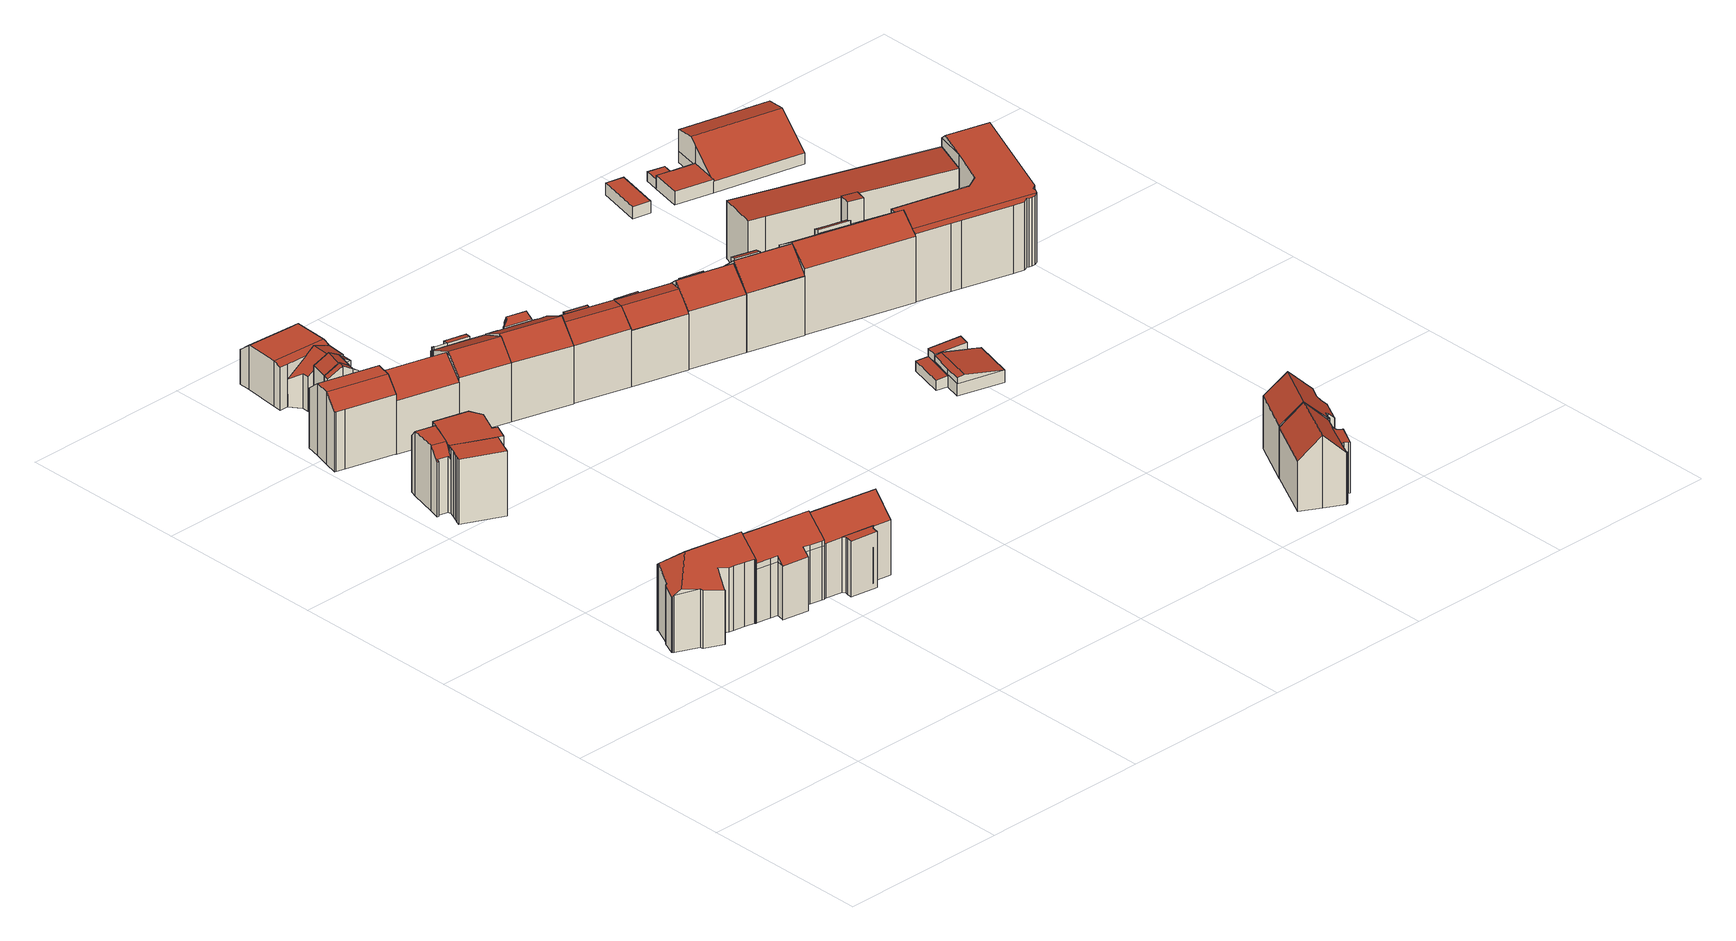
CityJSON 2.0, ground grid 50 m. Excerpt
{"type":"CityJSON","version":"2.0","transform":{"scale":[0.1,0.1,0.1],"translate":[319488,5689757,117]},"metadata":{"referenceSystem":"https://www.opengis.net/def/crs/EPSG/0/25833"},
"CityObjects":{
"building1":{"type":"Building","attributes":{"Dachtyp_tdc":"tdcFreeFormRoof","Gemeindeschluessel":14713000,"Dachneigung":34.91,"QualitaetDacherkennung":42,"Geometrietyp2DReferenz":"3000","function":"31001_9998","roofType":"5000","measuredHeight":23.75},"geometry":[{"type":"MultiSurface","lod":"2","boundaries":[[[0,1,2,3]],[[1,4,5,2]],[[4,6,7,5]],[[6,8,9,7]],[[8,10,11,9]],[[10,12,13,11]],[[12,14,15,13]],[[14,16,17,15]],[[16,18,19,17]],[[18,20,21,19]],[[20,22,23,21]],[[22,24,25,23]],[[24,26,27,25]],[[26,28,29,27]],[[28,30,31,29]],[[30,32,33,31]],[[32,34,35,33]],[[34,36,37,35]],[[36,38,39,37]],[[38,40,41,39]],[[40,42,43,41]],[[42,44,45,43]],[[44,46,47,45]],[[46,48,49,47]],[[48,50,51,49]],[[50,52,53,51]],[[52,54,55,53]],[[54,0,3,55]],[[56,8,6,4,1,0,54,52,57,58]],[[44,42,40,38,36,34,32,30,28,59,58,57,50,48,46]],[[59,26,24,22,20,18,16,14,12,10,56,58]],[[28,26,59]],[[52,50,57]],[[10,8,56]],[[3,2,5,7,9,11,13,15,17,19,21,23,25,27,29,31,33,35,37,39,41,43,45,47,49,51,53,55]]],"semantics":{"surfaces":[{"type":"WallSurface"},{"type":"RoofSurface"},{"type":"GroundSurface"}],"values":[0,0,0,0,0,0,0,0,0,0,0,0,0,0,0,0,0,0,0,0,0,0,0,0,0,0,0,0,1,1,1,0,0,0,2]}}]},
"building2":{"type":"Building","attributes":{"Dachtyp_tdc":"tdcFreeFormRoof","Gemeindeschluessel":14713000,"Dachneigung":35.37,"QualitaetDacherkennung":46,"Geometrietyp2DReferenz":"3000","function":"31001_9998","roofType":"5000","measuredHeight":22.84},"geometry":[{"type":"MultiSurface","lod":"2","boundaries":[[[60,61,62,63]],[[61,64,65,62]],[[64,66,67,65]],[[66,68,69,67]],[[68,70,71,69]],[[70,72,73,71]],[[72,74,75,73]],[[74,76,77,75]],[[76,78,79,77]],[[78,80,81,79]],[[80,82,83,81]],[[82,84,85,83]],[[84,86,87,85]],[[86,60,63,87]],[[88,89,90,91,92,93,94,95,96,97,78,76]],[[98,99,100,93,92,101]],[[64,98,101,66]],[[66,101,92,91,68]],[[86,94,93,100,60]],[[60,100,99,61]],[[61,99,98,64]],[[78,97,80]],[[80,97,96,82]],[[82,96,95,84]],[[84,95,94,86]],[[68,91,90,70]],[[70,90,89,72]],[[72,89,88,74]],[[74,88,76]],[[63,62,65,67,69,71,73,75,77,79,81,83,85,87]]],"semantics":{"surfaces":[{"type":"WallSurface"},{"type":"RoofSurface"},{"type":"GroundSurface"}],"values":[0,0,0,0,0,0,0,0,0,0,0,0,0,0,1,1,0,0,0,0,0,0,0,0,0,0,0,0,0,2]}}]},
"building3":{"type":"Building","attributes":{"Gemeindeschluessel":14713000,"Geometrietyp2DReferenz":"3000","function":"31001_9998","roofType":"9999"},"children":["building3-1","building3-2","building3-3"]},
"building3-1":{"type":"BuildingPart","attributes":{"Dachtyp_tdc":"tdcPolyFlatRoof","Dachneigung":0,"QualitaetDacherkennung":54,"Geometrietyp2DReferenz":"3000","roofType":"1000","measuredHeight":19.26},"parents":["building3"],"geometry":[{"type":"MultiSurface","lod":"2","boundaries":[[[102,103,104,105]],[[106,107,108,109,110]],[[107,111,112,108]],[[111,113,114,112]],[[113,115,116,114]],[[115,117,118,116]],[[117,102,105,118]],[[117,115,113,111,107,106,119,120,121,122,103,102]],[[105,104,123,124,125,109,108,112,114,116,118]],[[123,104,103,122,126]],[[121,126,122]],[[110,119,106]],[[109,125,119,110]],[[125,124,120,119]],[[124,123,126,121,120]]],"semantics":{"surfaces":[{"type":"WallSurface"},{"type":"RoofSurface"},{"type":"GroundSurface"},{"type":"ClosureSurface"}],"values":[0,0,0,0,0,0,0,1,2,3,0,0,3,3,3]}}]},
"building3-2":{"type":"BuildingPart","attributes":{"Dachtyp_tdc":"tdcPolyFlatRoof","Dachneigung":0,"QualitaetDacherkennung":70,"Geometrietyp2DReferenz":"3000","roofType":"1000","measuredHeight":19.33},"parents":["building3"],"geometry":[{"type":"MultiSurface","lod":"2","boundaries":[[[127,128,129,130]],[[128,131,132,129]],[[131,133,134,132]],[[133,135,136,137,134]],[[138,139,140,104,103]],[[139,141,142,140]],[[141,127,130,142]],[[141,139,138,143,135,133,131,128,127]],[[130,129,132,134,137,123,104,140,142]],[[126,136,135,143,122]],[[123,137,136,126]],[[103,122,143,138]],[[103,104,123,126,122]]],"semantics":{"surfaces":[{"type":"WallSurface"},{"type":"RoofSurface"},{"type":"GroundSurface"},{"type":"ClosureSurface"}],"values":[0,0,0,0,0,0,0,1,2,0,3,0,3]}}]},
"building3-3":{"type":"BuildingPart","attributes":{"Dachtyp_tdc":"tdcCutGableRoof","Dachneigung":1.08,"QualitaetDacherkennung":69,"Geometrietyp2DReferenz":"3000","roofType":"9999","measuredHeight":19.45},"parents":["building3"],"geometry":[{"type":"MultiSurface","lod":"2","boundaries":[[[144,110,109,145]],[[136,146,147,137]],[[146,148,149,147]],[[148,150,151,149]],[[150,152,153,151]],[[152,154,155,153]],[[154,156,157,155]],[[156,144,145,157]],[[119,110,144,156]],[[154,152,150,148,146,136,126,121,158]],[[156,154,158,119]],[[145,109,125,124,123,137,147,149,151,153,155,157]],[[125,109,110,119]],[[120,119,158]],[[124,125,119,120]],[[121,120,158]],[[124,120,121,126,123]],[[136,137,123,126]]],"semantics":{"surfaces":[{"type":"WallSurface"},{"type":"RoofSurface"},{"type":"GroundSurface"},{"type":"ClosureSurface"}],"values":[0,0,0,0,0,0,0,0,1,1,1,2,3,0,3,0,3,3]}}]},
"building4":{"type":"Building","attributes":{"Gemeindeschluessel":14713000,"Geometrietyp2DReferenz":"3000","function":"31001_9998","roofType":"9999"},"children":["building4-1","building4-2"]},
"building4-1":{"type":"BuildingPart","attributes":{"Dachtyp_tdc":"tdcGableRoof","Dachneigung":30.54,"QualitaetDacherkennung":68,"Geometrietyp2DReferenz":"3000","roofType":"3100","measuredHeight":21.54},"parents":["building4"],"geometry":[{"type":"MultiSurface","lod":"2","boundaries":[[[159,160,161,162]],[[160,163,164,161]],[[163,165,166,164]],[[165,167,168,166]],[[167,169,170,168]],[[169,171,170]],[[172,173,174]],[[172,159,162,173]],[[175,169,167,165,163]],[[163,160,159,172,175]],[[162,161,164,166,168,170,176,173]],[[177,171,169,175]],[[176,170,171,177]],[[172,174,177,175]],[[174,173,176,177]]],"semantics":{"surfaces":[{"type":"WallSurface"},{"type":"RoofSurface"},{"type":"GroundSurface"},{"type":"ClosureSurface"}],"values":[0,0,0,0,0,0,0,0,1,1,2,0,3,0,3]}}]},
"building4-2":{"type":"BuildingPart","attributes":{"Dachtyp_tdc":"tdcCutGableRoof","Dachneigung":42.12,"QualitaetDacherkennung":70,"Geometrietyp2DReferenz":"3000","roofType":"9999","measuredHeight":21.69},"parents":["building4"],"geometry":[{"type":"MultiSurface","lod":"2","boundaries":[[[178,179,180,181]],[[179,182,183,180]],[[182,184,185,183]],[[184,186,187,185]],[[186,188,189,187]],[[188,190,191,189]],[[190,192,193,191]],[[192,194,195,193]],[[194,196,197,195]],[[196,174,173,197]],[[171,198,199,170]],[[198,200,201,199]],[[200,202,203,201]],[[202,178,181,203]],[[186,184,182,179,178,202]],[[200,198,171,177,174,196,194,192,190,188]],[[202,200,188,186]],[[181,180,183,185,187,189,191,193,195,197,173,176,170,199,201,203]],[[171,170,176,177]],[[177,176,173,174]]],"semantics":{"surfaces":[{"type":"WallSurface"},{"type":"RoofSurface"},{"type":"GroundSurface"},{"type":"ClosureSurface"}],"values":[0,0,0,0,0,0,0,0,0,0,0,0,0,0,1,1,1,2,3,3]}}]},
"building5":{"type":"Building","attributes":{"Dachtyp_tdc":"tdcGableRoof","Gemeindeschluessel":14713000,"Dachneigung":31.9,"QualitaetDacherkennung":66,"Geometrietyp2DReferenz":"3000","function":"31001_9998","roofType":"3100","measuredHeight":21.34},"geometry":[{"type":"MultiSurface","lod":"2","boundaries":[[[204,205,206,207]],[[205,160,208,206]],[[160,209,210,208]],[[209,204,207,210]],[[160,205,211]],[[204,209,212]],[[205,204,212,211]],[[209,160,211,212]],[[207,206,208,210]]],"semantics":{"surfaces":[{"type":"WallSurface"},{"type":"RoofSurface"},{"type":"GroundSurface"}],"values":[0,0,0,0,0,0,1,1,2]}}]},
"building6":{"type":"Building","attributes":{"Gemeindeschluessel":14713000,"Geometrietyp2DReferenz":"3000","function":"31001_9998","roofType":"9999"},"children":["building6-1","building6-2"]},
"building6-1":{"type":"BuildingPart","attributes":{"Dachtyp_tdc":"tdcPolyFlatRoof","Dachneigung":0,"QualitaetDacherkennung":81,"Geometrietyp2DReferenz":"3000","roofType":"1000","measuredHeight":16.55},"parents":["building6"],"geometry":[{"type":"MultiSurface","lod":"2","boundaries":[[[213,214,215,216]],[[214,217,218,215]],[[217,219,220,221,218]],[[222,223,224,225,226]],[[223,227,228,224]],[[227,229,230,228]],[[229,213,216,230]],[[229,227,223,222,219,217,214,213]],[[216,215,218,221,225,224,228,230]],[[226,220,219,222]],[[226,225,221,220]]],"semantics":{"surfaces":[{"type":"WallSurface"},{"type":"RoofSurface"},{"type":"GroundSurface"},{"type":"ClosureSurface"}],"values":[0,0,0,0,0,0,0,1,2,0,3]}}]},
"building6-2":{"type":"BuildingPart","attributes":{"Dachtyp_tdc":"tdcGableRoof","Dachneigung":39.89,"QualitaetDacherkennung":52,"Geometrietyp2DReferenz":"3000","roofType":"3100","measuredHeight":22.15},"parents":["building6"],"geometry":[{"type":"MultiSurface","lod":"2","boundaries":[[[220,231,232,221]],[[231,233,234,232]],[[233,235,236,234]],[[235,237,238,236]],[[237,239,240,238]],[[239,241,242,240]],[[241,243,244,242]],[[243,245,246,244]],[[245,247,248,246]],[[247,249,250,248]],[[249,251,252,250]],[[251,253,254,252]],[[253,255,256,254]],[[255,257,258,256]],[[257,259,260,258]],[[259,261,262,260]],[[261,226,225,262]],[[259,257,255,253,251,249,247,245,243,241,239,237,235]],[[235,233,231,220,226,261,259]],[[221,232,234,236,238,240,242,244,246,248,250,252,254,256,258,260,262,225]],[[220,221,225,226]]],"semantics":{"surfaces":[{"type":"WallSurface"},{"type":"RoofSurface"},{"type":"GroundSurface"},{"type":"ClosureSurface"}],"values":[0,0,0,0,0,0,0,0,0,0,0,0,0,0,0,0,0,1,1,2,3]}}]},
"building7":{"type":"Building","attributes":{"Dachtyp_tdc":"tdcFreeFormRoof","Gemeindeschluessel":14713000,"Dachneigung":41.33,"QualitaetDacherkennung":47,"Geometrietyp2DReferenz":"3000","function":"31001_9998","roofType":"5000","measuredHeight":21.82},"geometry":[{"type":"MultiSurface","lod":"2","boundaries":[[[263,264,265,266]],[[264,267,268,265]],[[267,269,270,268]],[[269,271,272,270]],[[271,273,274,272]],[[273,275,276,274]],[[275,277,278,276]],[[277,279,280,278]],[[279,281,282,280]],[[281,283,284,282]],[[283,285,286,284]],[[285,287,288,286]],[[287,289,290,288]],[[289,291,292,290]],[[291,293,294,292]],[[293,295,296,294]],[[295,263,266,296]],[[293,297,298,295]],[[297,291,289,287,285,283,281,279,277,275,273,271,269,267,264,263,298]],[[293,291,297]],[[263,295,298]],[[266,265,268,270,272,274,276,278,280,282,284,286,288,290,292,294,296]]],"semantics":{"surfaces":[{"type":"WallSurface"},{"type":"RoofSurface"},{"type":"GroundSurface"}],"values":[0,0,0,0,0,0,0,0,0,0,0,0,0,0,0,0,0,1,1,0,0,2]}}]},
"building8":{"type":"Building","attributes":{"Gemeindeschluessel":14713000,"Geometrietyp2DReferenz":"3000","function":"31001_9998","roofType":"9999"},"children":["building8-1","building8-2","building8-3"]},
"building8-1":{"type":"BuildingPart","attributes":{"Dachtyp_tdc":"tdcGableRoof","Dachneigung":29.91,"QualitaetDacherkennung":65,"Geometrietyp2DReferenz":"3000","roofType":"3100","measuredHeight":13.5},"parents":["building8"],"geometry":[{"type":"MultiSurface","lod":"2","boundaries":[[[299,300,301,302]],[[300,303,304,301]],[[303,305,306,304]],[[303,300,307]],[[300,299,308,309,307]],[[305,303,307,309,310]],[[302,301,304,306]],[[302,306,305,299]],[[309,308,310]],[[310,308,299,305]]],"semantics":{"surfaces":[{"type":"WallSurface"},{"type":"RoofSurface"},{"type":"GroundSurface"},{"type":"ClosureSurface"}],"values":[0,0,0,0,1,1,2,3,0,3]}}]},
"building8-2":{"type":"BuildingPart","attributes":{"Dachtyp_tdc":"tdcCutGableRoof","Dachneigung":1.61,"QualitaetDacherkennung":52,"Geometrietyp2DReferenz":"3000","roofType":"9999","measuredHeight":13.65},"parents":["building8"],"geometry":[{"type":"MultiSurface","lod":"2","boundaries":[[[311,312,313,314,315]],[[312,316,317,313]],[[316,318,319,317]],[[318,320,321,319]],[[320,322,323,321]],[[322,324,325,323]],[[324,326,327,325]],[[326,328,329,327]],[[328,330,331,329]],[[330,332,333,331]],[[332,334,335,336,333]],[[316,312,311,337,338,339,334,332]],[[330,328,326,324,322,320,318]],[[332,330,318,316]],[[336,340,314,313,317,319,321,323,325,327,329,331,333]],[[311,315,337]],[[339,335,334]],[[315,314,340,338,337]],[[338,340,336,335,339]]],"semantics":{"surfaces":[{"type":"WallSurface"},{"type":"RoofSurface"},{"type":"GroundSurface"},{"type":"ClosureSurface"}],"values":[0,0,0,0,0,0,0,0,0,0,0,1,1,1,2,0,0,3,3]}}]},
"building8-3":{"type":"BuildingPart","attributes":{"Dachtyp_tdc":"tdcGableRoof","Dachneigung":34.82,"QualitaetDacherkennung":30,"Geometrietyp2DReferenz":"3000","roofType":"3100","measuredHeight":14.68},"parents":["building8"],"geometry":[{"type":"MultiSurface","lod":"2","boundaries":[[[335,341,299,302,336]],[[342,343,344,306,305]],[[343,345,346,344]],[[345,347,348,346]],[[347,315,314,348]],[[343,342,310,308,341,335,339,349]],[[349,337,315,347,345,343]],[[314,340,336,302,306,344,346,348]],[[338,337,349]],[[340,314,315,337,338]],[[339,338,349]],[[335,336,340,338,339]],[[305,310,342]],[[308,299,341]],[[305,306,302,299]],[[305,299,308,310]]],"semantics":{"surfaces":[{"type":"WallSurface"},{"type":"RoofSurface"},{"type":"GroundSurface"},{"type":"ClosureSurface"}],"values":[0,0,0,0,0,1,1,2,0,3,0,3,0,0,3,3]}}]},
"building9":{"type":"Building","attributes":{"Gemeindeschluessel":14713000,"Geometrietyp2DReferenz":"3000","function":"31001_9998","roofType":"9999"},"children":["building9-1","building9-2"]},
"building9-1":{"type":"BuildingPart","attributes":{"Dachtyp_tdc":"tdcGableRoof","Dachneigung":25.11,"QualitaetDacherkennung":36,"Geometrietyp2DReferenz":"3000","roofType":"3100","measuredHeight":22.56},"parents":["building9"],"geometry":[{"type":"MultiSurface","lod":"2","boundaries":[[[350,351,352,353]],[[354,355,356,357]],[[355,358,359,356]],[[358,360,361,359]],[[360,362,363,361]],[[362,364,365,363]],[[364,366,367,365]],[[366,368,369,367]],[[368,350,353,369]],[[364,362,360,358]],[[358,355,354,351,350,368,366,364]],[[353,352,357,356,359,361,363,365,367,369]],[[357,352,351,354]]],"semantics":{"surfaces":[{"type":"WallSurface"},{"type":"RoofSurface"},{"type":"GroundSurface"},{"type":"ClosureSurface"}],"values":[0,0,0,0,0,0,0,0,0,1,1,2,3]}}]},
"building9-2":{"type":"BuildingPart","attributes":{"Dachtyp_tdc":"tdcPolyFlatRoof","Dachneigung":10.35,"QualitaetDacherkennung":59,"Geometrietyp2DReferenz":"3000","roofType":"2100","measuredHeight":19.61},"parents":["building9"],"geometry":[{"type":"MultiSurface","lod":"2","boundaries":[[[370,371,357,372]],[[371,354,357]],[[373,374,375,352,351]],[[374,376,377,375]],[[376,378,379,377]],[[378,380,381,379]],[[380,382,383,381]],[[382,384,385,383]],[[384,370,372,385]],[[384,382,380,378,376,374,373,371,370]],[[372,357,352,375,377,379,381,383,385]],[[351,354,371,373]],[[351,352,357,354]]],"semantics":{"surfaces":[{"type":"WallSurface"},{"type":"RoofSurface"},{"type":"GroundSurface"},{"type":"ClosureSurface"}],"values":[0,0,0,0,0,0,0,0,0,1,2,0,3]}}]},
"building10":{"type":"Building","attributes":{"Gemeindeschluessel":14713000,"Geometrietyp2DReferenz":"3000","function":"31001_9998","roofType":"9999"},"children":["building10-1","building10-2"]},
"building10-1":{"type":"BuildingPart","attributes":{"Dachtyp_tdc":"tdcGableRoof","Dachneigung":27.78,"QualitaetDacherkennung":31,"Geometrietyp2DReferenz":"3000","roofType":"3100","measuredHeight":22.92},"parents":["building10"],"geometry":[{"type":"MultiSurface","lod":"2","boundaries":[[[386,387,388,389]],[[390,391,392,393]],[[391,394,395,392]],[[394,396,397,395]],[[396,398,399,397]],[[398,400,401,399]],[[400,402,403,401]],[[402,404,405,403]],[[404,406,407,405]],[[406,408,409,407]],[[408,410,361,409]],[[410,411,412,361]],[[411,413,356,412]],[[413,414,415,356]],[[414,386,389,415]],[[411,410,408,406]],[[406,404,402,400,398,396,394,391,390,416,387,386,414,413,411]],[[389,388,417,393,392,395,397,399,401,403,405,407,409,361,412,356,415]],[[416,417,388,387]],[[390,393,417,416]]],"semantics":{"surfaces":[{"type":"WallSurface"},{"type":"RoofSurface"},{"type":"GroundSurface"},{"type":"ClosureSurface"}],"values":[0,0,0,0,0,0,0,0,0,0,0,0,0,0,0,1,1,2,3,3]}}]},
"building10-2":{"type":"BuildingPart","attributes":{"Dachtyp_tdc":"tdcFreeFormRoof","Dachneigung":63.1,"QualitaetDacherkennung":23,"Geometrietyp2DReferenz":"3000","roofType":"5000","measuredHeight":21.48},"parents":["building10"],"geometry":[{"type":"MultiSurface","lod":"2","boundaries":[[[418,419,420,388,387]],[[419,421,422,420]],[[421,423,424,422]],[[423,425,426,424]],[[425,427,390,393,426]],[[421,419,418,428,429]],[[428,427,425,429]],[[425,423,421,429]],[[393,417,388,420,422,424,426]],[[416,390,427,428]],[[416,417,393,390]],[[387,416,428,418]],[[387,388,417,416]]],"semantics":{"surfaces":[{"type":"WallSurface"},{"type":"RoofSurface"},{"type":"GroundSurface"},{"type":"ClosureSurface"}],"values":[0,0,0,0,0,1,1,1,2,0,3,0,3]}}]},
"building11":{"type":"Building","attributes":{"Gemeindeschluessel":14713000,"Geometrietyp2DReferenz":"3000","function":"31001_9998","roofType":"9999"},"children":["building11-1","building11-2"]},
"building11-1":{"type":"BuildingPart","attributes":{"Dachtyp_tdc":"tdcCutGableRoof","Dachneigung":39.88,"QualitaetDacherkennung":69,"Geometrietyp2DReferenz":"3000","roofType":"9999","measuredHeight":21.53},"parents":["building11"],"geometry":[{"type":"MultiSurface","lod":"2","boundaries":[[[430,431,432,433]],[[431,434,435,432]],[[434,436,437,435]],[[436,438,439,437]],[[438,440,441,439]],[[440,442,443,441]],[[442,444,445,443]],[[444,446,447,445]],[[446,448,449,450,447]],[[451,452,453]],[[451,454,455,452]],[[454,456,457,455]],[[456,458,459,457]],[[458,460,461,459]],[[460,430,433,461]],[[434,431,430,460]],[[458,456,454,451,448,446,444,442,440,438,436]],[[460,458,436,434]],[[433,432,435,437,439,441,443,445,447,450,452,455,457,459,461]],[[453,449,448,451]],[[453,452,450,449]]],"semantics":{"surfaces":[{"type":"WallSurface"},{"type":"RoofSurface"},{"type":"GroundSurface"},{"type":"ClosureSurface"}],"values":[0,0,0,0,0,0,0,0,0,0,0,0,0,0,0,1,1,1,2,0,3]}}]},
"building11-2":{"type":"BuildingPart","attributes":{"Dachtyp_tdc":"tdcPolyFlatRoof","Dachneigung":0,"QualitaetDacherkennung":69,"Geometrietyp2DReferenz":"3000","roofType":"1000","measuredHeight":17.03},"parents":["building11"],"geometry":[{"type":"MultiSurface","lod":"2","boundaries":[[[449,462,463,450]],[[462,464,465,463]],[[464,466,467,465]],[[466,468,469,467]],[[468,470,471,469]],[[470,453,452,471]],[[453,470,468,466,464,462,449]],[[450,463,465,467,469,471,452]],[[450,452,453,449]]],"semantics":{"surfaces":[{"type":"WallSurface"},{"type":"RoofSurface"},{"type":"GroundSurface"},{"type":"ClosureSurface"}],"values":[0,0,0,0,0,0,1,2,3]}}]},
"building12":{"type":"Building","attributes":{"Gemeindeschluessel":14713000,"Geometrietyp2DReferenz":"3000","function":"31001_9998","roofType":"9999"},"children":["building12-1","building12-2"]},
"building12-1":{"type":"BuildingPart","attributes":{"Dachtyp_tdc":"tdcPolyFlatRoof","Dachneigung":3.75,"QualitaetDacherkennung":69,"Geometrietyp2DReferenz":"3000","roofType":"2100","measuredHeight":17.02},"parents":["building12"],"geometry":[{"type":"MultiSurface","lod":"2","boundaries":[[[472,473,474,475,476,477]],[[473,478,479,474]],[[478,480,481,482,483,479]],[[480,478,473,472]],[[475,474,479,483]],[[477,481,480,472]],[[476,475,483,482]],[[476,482,481,477]]],"semantics":{"surfaces":[{"type":"WallSurface"},{"type":"RoofSurface"},{"type":"GroundSurface"},{"type":"ClosureSurface"}],"values":[0,0,0,1,2,0,3,3]}}]},
"building12-2":{"type":"BuildingPart","attributes":{"Dachtyp_tdc":"tdcCutGableRoof","Dachneigung":43.27,"QualitaetDacherkennung":73,"Geometrietyp2DReferenz":"3000","roofType":"9999","measuredHeight":21.51},"parents":["building12"],"geometry":[{"type":"MultiSurface","lod":"2","boundaries":[[[484,485,457,433]],[[485,476,475,457]],[[482,486,487,483]],[[486,488,489,487]],[[488,484,433,489]],[[488,490,491,492]],[[481,477,493,494,495,486]],[[460,491,490,495,494]],[[482,481,486]],[[486,495,490,488]],[[485,493,477,476]],[[484,492,491,460,494,493,485]],[[488,492,484]],[[433,457,475,483,487,489]],[[483,475,476,482]],[[476,477,481,482]]],"semantics":{"surfaces":[{"type":"WallSurface"},{"type":"RoofSurface"},{"type":"GroundSurface"},{"type":"ClosureSurface"}],"values":[0,0,0,0,0,1,1,1,0,0,0,0,0,2,3,3]}}]},
"building13":{"type":"Building","attributes":{"Gemeindeschluessel":14713000,"Geometrietyp2DReferenz":"3000","function":"31001_9998","roofType":"9999"},"children":["building13-1","building13-2"]},
"building13-1":{"type":"BuildingPart","attributes":{"Dachtyp_tdc":"tdcPolyFlatRoof","Dachneigung":3.01,"QualitaetDacherkennung":71,"Geometrietyp2DReferenz":"3000","roofType":"2100","measuredHeight":17.1},"parents":["building13"],"geometry":[{"type":"MultiSurface","lod":"2","boundaries":[[[496,497,498,499]],[[497,500,501,498]],[[502,503,504,505]],[[503,506,507,504]],[[506,496,499,507]],[[506,503,502,500,497,496]],[[499,498,501,505,504,507]],[[505,501,500,502]]],"semantics":{"surfaces":[{"type":"WallSurface"},{"type":"RoofSurface"},{"type":"GroundSurface"},{"type":"ClosureSurface"}],"values":[0,0,0,0,0,1,2,3]}}]},
"building13-2":{"type":"BuildingPart","attributes":{"Dachtyp_tdc":"tdcGableRoof","Dachneigung":40.42,"QualitaetDacherkennung":50,"Geometrietyp2DReferenz":"3000","roofType":"3100","measuredHeight":23},"parents":["building13"],"geometry":[{"type":"MultiSurface","lod":"2","boundaries":[[[508,509,510,511]],[[509,512,513,510]],[[512,514,515,513]],[[514,516,517,515]],[[516,518,519,517]],[[518,520,502,505,519]],[[521,522,523,501,500]],[[522,524,525,523]],[[524,526,527,525]],[[526,528,529,527]],[[528,530,531,529]],[[530,532,533,531]],[[532,508,511,533]],[[528,526,524,522,521,520,518,516,514,512,509,508]],[[508,532,530,528]],[[511,510,513,515,517,519,505,501,523,525,527,529,531,533]],[[521,500,502,520]],[[500,501,505,502]]],"semantics":{"surfaces":[{"type":"WallSurface"},{"type":"RoofSurface"},{"type":"GroundSurface"},{"type":"ClosureSurface"}],"values":[0,0,0,0,0,0,0,0,0,0,0,0,0,1,1,2,0,3]}}]},
"building14":{"type":"Building","attributes":{"Gemeindeschluessel":14713000,"Geometrietyp2DReferenz":"3000","function":"31001_9998","roofType":"9999"},"children":["building14-1","building14-2"]},
"building14-1":{"type":"BuildingPart","attributes":{"Dachtyp_tdc":"tdcGableRoof","Dachneigung":44.74,"QualitaetDacherkennung":66,"Geometrietyp2DReferenz":"3000","roofType":"3100","measuredHeight":21.58},"parents":["building14"],"geometry":[{"type":"MultiSurface","lod":"2","boundaries":[[[534,535,536,537]],[[534,538,539,535]],[[538,540,541,539]],[[540,542,543,541]],[[542,544,545,543]],[[544,546,547,545]],[[546,548,549,547]],[[548,550,551,549]],[[550,552,553,551]],[[552,554,555,553]],[[554,556,557,555]],[[556,558,559,557]],[[554,552,550,548]],[[548,546,544,542,540,538,534,537,560,561,558,556,554]],[[562,536,535,539,541,543,545,547,549,551,553,555,557,559]],[[537,563,560]],[[537,536,562,563]],[[563,561,560]],[[562,559,558,561,563]]],"semantics":{"surfaces":[{"type":"WallSurface"},{"type":"RoofSurface"},{"type":"GroundSurface"},{"type":"ClosureSurface"}],"values":[0,0,0,0,0,0,0,0,0,0,0,0,1,1,2,0,3,0,3]}}]},
"building14-2":{"type":"BuildingPart","attributes":{"Dachtyp_tdc":"tdcPolyFlatRoof","Dachneigung":6.53,"QualitaetDacherkennung":62,"Geometrietyp2DReferenz":"3000","roofType":"2100","measuredHeight":15.37},"parents":["building14"],"geometry":[{"type":"MultiSurface","lod":"2","boundaries":[[[564,565,566,559,558]],[[565,567,568,566]],[[567,569,570,568]],[[569,571,572,570]],[[571,573,574,572]],[[573,575,576,574]],[[575,537,536,576]],[[537,575,573,571,569,567,565,564,561,563]],[[562,559,566,568,570,572,574,576,536]],[[564,558,561]],[[558,559,562,563,561]],[[562,536,537,563]]],"semantics":{"surfaces":[{"type":"WallSurface"},{"type":"RoofSurface"},{"type":"GroundSurface"},{"type":"ClosureSurface"}],"values":[0,0,0,0,0,0,0,1,2,0,3,3]}}]},
"building15":{"type":"Building","attributes":{"Gemeindeschluessel":14713000,"Geometrietyp2DReferenz":"3000","function":"31001_9998","roofType":"9999"},"children":["building15-1","building15-2"]},
"building15-1":{"type":"BuildingPart","attributes":{"Dachtyp_tdc":"tdcPolyFlatRoof","Dachneigung":17.21,"QualitaetDacherkennung":56,"Geometrietyp2DReferenz":"3000","roofType":"2100","measuredHeight":19.48},"parents":["building15"],"geometry":[{"type":"MultiSurface","lod":"2","boundaries":[[[577,578,579,580,581,582]],[[583,584,585,586,587,588]],[[584,577,582,585]],[[584,583,578,577]],[[582,581,586,585]],[[583,588,579,578]],[[587,586,581,580]],[[587,580,579,588]]],"semantics":{"surfaces":[{"type":"WallSurface"},{"type":"RoofSurface"},{"type":"GroundSurface"},{"type":"ClosureSurface"}],"values":[0,0,0,1,2,0,3,3]}}]},
"building15-2":{"type":"BuildingPart","attributes":{"Dachtyp_tdc":"tdcGableRoof","Dachneigung":42.4,"QualitaetDacherkennung":45,"Geometrietyp2DReferenz":"3000","roofType":"3100","measuredHeight":23.77},"parents":["building15"],"geometry":[{"type":"MultiSurface","lod":"2","boundaries":[[[589,590,591,592]],[[590,593,594,591]],[[593,595,596,594]],[[595,587,586,596]],[[588,597,598,599,600,601,602,603,604,605,606,579]],[[607,608,603,602]],[[609,604,603,608,610]],[[610,608,607]],[[580,579,606,611]],[[611,606,605,612]],[[612,605,604,609]],[[589,601,600,590]],[[607,602,601,589]],[[590,600,599,593]],[[593,599,598,595]],[[595,598,597,587]],[[597,588,587]],[[581,613,614,615,616,617,592,591,594,596,586]],[[580,611,613,581]],[[611,612,614,613]],[[612,609,615,614]],[[609,610,616,615]],[[610,607,617,616]],[[607,589,592,617]],[[581,586,587,580]],[[587,588,579,580]]],"semantics":{"surfaces":[{"type":"WallSurface"},{"type":"RoofSurface"},{"type":"GroundSurface"},{"type":"ClosureSurface"}],"values":[0,0,0,0,1,1,0,0,0,0,0,0,0,0,0,0,0,2,0,0,0,0,0,0,3,3]}}]},
"building16":{"type":"Building","attributes":{"name":"Reudnitzer Terrassen","Gemeindeschluessel":14713000,"Geometrietyp2DReferenz":"3000","function":"31001_2081","roofType":"9999"},"children":["building16-1","building16-2","building16-3"]},
"building16-1":{"type":"BuildingPart","attributes":{"Dachtyp_tdc":"tdcPolyFlatRoof","Dachneigung":4.87,"QualitaetDacherkennung":73,"Geometrietyp2DReferenz":"3000","roofType":"2100","measuredHeight":3.29},"parents":["building16"],"geometry":[{"type":"MultiSurface","lod":"2","boundaries":[[[618,619,620,621]],[[622,623,624,625]],[[623,618,621,624]],[[623,622,626,619,618]],[[621,620,627,625,624]],[[626,627,620,619]],[[622,625,627,626]]],"semantics":{"surfaces":[{"type":"WallSurface"},{"type":"RoofSurface"},{"type":"GroundSurface"},{"type":"ClosureSurface"}],"values":[0,0,0,1,2,3,3]}}]},
"building16-2":{"type":"BuildingPart","attributes":{"Dachtyp_tdc":"tdcPolyFlatRoof","Dachneigung":4.34,"QualitaetDacherkennung":59,"Geometrietyp2DReferenz":"3000","roofType":"2100","measuredHeight":6.41},"parents":["building16"],"geometry":[{"type":"MultiSurface","lod":"2","boundaries":[[[628,629,630,620,619]],[[629,631,632,633,634,630]],[[629,628,635,631]],[[634,627,620,630]],[[635,636,637,632,631]],[[638,626,627,634,633]],[[638,633,632,637,636]],[[619,626,638,636,635,628]],[[620,627,626,619]]],"semantics":{"surfaces":[{"type":"WallSurface"},{"type":"RoofSurface"},{"type":"GroundSurface"},{"type":"ClosureSurface"}],"values":[0,0,1,2,0,3,3,0,3]}}]},
"building16-3":{"type":"BuildingPart","attributes":{"Dachtyp_tdc":"tdcGableRoof","Dachneigung":10.12,"QualitaetDacherkennung":41,"Geometrietyp2DReferenz":"3000","roofType":"3100","measuredHeight":5.76},"parents":["building16"],"geometry":[{"type":"MultiSurface","lod":"2","boundaries":[[[639,640,641,642]],[[640,643,622,625,641]],[[633,644,645,634]],[[644,639,642,645]],[[639,644,632,637,646]],[[636,647,648,646,637]],[[640,648,647,643]],[[639,646,648,640]],[[643,647,636,638]],[[633,632,644]],[[642,641,625,627,634,645]],[[626,622,643,638]],[[627,625,622,626]],[[634,627,626,638,633]],[[638,636,637,632,633]]],"semantics":{"surfaces":[{"type":"WallSurface"},{"type":"RoofSurface"},{"type":"GroundSurface"},{"type":"ClosureSurface"}],"values":[0,0,0,0,1,1,0,0,0,0,2,0,3,3,3]}}]},
"building17":{"type":"Building","attributes":{"Dachtyp_tdc":"tdcFreeFormRoof","Gemeindeschluessel":14713000,"Dachneigung":42.91,"QualitaetDacherkennung":60,"Geometrietyp2DReferenz":"3000","function":"31001_9998","roofType":"5000","measuredHeight":21.87},"geometry":[{"type":"MultiSurface","lod":"2","boundaries":[[[649,650,651,652]],[[650,653,654,651]],[[653,655,656,654]],[[655,657,658,656]],[[657,659,660,658]],[[659,661,662,660]],[[661,663,664,662]],[[663,665,666,664]],[[665,667,668,666]],[[667,669,670,668]],[[669,671,672,670]],[[671,673,674,672]],[[673,675,676,674]],[[675,677,678,676]],[[677,649,652,678]],[[663,661,659,657,655,653,650,649,677,675,679,680,669,667,665]],[[680,679,673,671]],[[671,669,680]],[[675,673,679]],[[652,651,654,656,658,660,662,664,666,668,670,672,674,676,678]]],"semantics":{"surfaces":[{"type":"WallSurface"},{"type":"RoofSurface"},{"type":"GroundSurface"}],"values":[0,0,0,0,0,0,0,0,0,0,0,0,0,0,0,1,1,0,0,2]}}]},
"building18":{"type":"Building","attributes":{"Gemeindeschluessel":14713000,"Geometrietyp2DReferenz":"3000","function":"31001_9998","roofType":"9999"},"children":["building18-1","building18-2"]},
"building18-1":{"type":"BuildingPart","attributes":{"Dachtyp_tdc":"tdcGableRoof","Dachneigung":33.33,"QualitaetDacherkennung":63,"Geometrietyp2DReferenz":"3000","roofType":"3100","measuredHeight":24.1},"parents":["building18"],"geometry":[{"type":"MultiSurface","lod":"2","boundaries":[[[681,682,683,684]],[[682,685,686,683]],[[685,687,688,686]],[[687,689,690,688]],[[689,691,692,690]],[[693,694,695,696]],[[694,697,698,695]],[[697,699,700,698]],[[699,701,702,700]],[[701,703,704,702]],[[703,681,684,704]],[[699,697,694,693,691,689,687,685,682,681]],[[681,703,701,699]],[[684,683,686,688,690,692,696,695,698,700,702,704]],[[696,692,691,693]]],"semantics":{"surfaces":[{"type":"WallSurface"},{"type":"RoofSurface"},{"type":"GroundSurface"},{"type":"ClosureSurface"}],"values":[0,0,0,0,0,0,0,0,0,0,0,1,1,2,3]}}]},
"building18-2":{"type":"BuildingPart","attributes":{"Dachtyp_tdc":"tdcPolyFlatRoof","Dachneigung":22.2,"QualitaetDacherkennung":68,"Geometrietyp2DReferenz":"3000","roofType":"2100","measuredHeight":21.03},"parents":["building18"],"geometry":[{"type":"MultiSurface","lod":"2","boundaries":[[[705,706,707,692,691]],[[706,708,709,707]],[[708,710,711,709]],[[710,712,713,711]],[[712,714,693,696,713]],[[712,710,708,706,705,714]],[[696,692,707,709,711,713]],[[691,693,714,705]],[[691,692,696,693]]],"semantics":{"surfaces":[{"type":"WallSurface"},{"type":"RoofSurface"},{"type":"GroundSurface"},{"type":"ClosureSurface"}],"values":[0,0,0,0,0,1,2,0,3]}}]},
"building19":{"type":"Building","attributes":{"Dachtyp_tdc":"tdcPolyFlatRoof","Gemeindeschluessel":14713000,"Dachneigung":0,"QualitaetDacherkennung":59,"Geometrietyp2DReferenz":"3000","function":"31001_9998","roofType":"1000","measuredHeight":3.66},"geometry":[{"type":"MultiSurface","lod":"2","boundaries":[[[715,716,717,718]],[[716,719,720,717]],[[719,721,722,720]],[[721,715,718,722]],[[721,719,716,715]],[[718,717,720,722]]],"semantics":{"surfaces":[{"type":"WallSurface"},{"type":"RoofSurface"},{"type":"GroundSurface"}],"values":[0,0,0,0,1,2]}}]},
"building20":{"type":"Building","attributes":{"Gemeindeschluessel":14713000,"Geometrietyp2DReferenz":"3000","function":"31001_9998","roofType":"9999"},"children":["building20-1","building20-2","building20-3"]},
"building20-1":{"type":"BuildingPart","attributes":{"Dachtyp_tdc":"tdcPolyFlatRoof","Dachneigung":5.15,"QualitaetDacherkennung":64,"Geometrietyp2DReferenz":"3000","roofType":"2100","measuredHeight":19.28},"parents":["building20"],"geometry":[{"type":"MultiSurface","lod":"2","boundaries":[[[723,724,725,726,727]],[[728,729,730,731,732]],[[729,723,727,730]],[[729,728,733,724,723]],[[727,726,734,731,730]],[[735,725,724,733]],[[735,734,726,725]],[[732,735,733,728]],[[732,731,734,735]]],"semantics":{"surfaces":[{"type":"WallSurface"},{"type":"RoofSurface"},{"type":"GroundSurface"},{"type":"ClosureSurface"}],"values":[0,0,0,1,2,0,3,0,3]}}]},
"building20-2":{"type":"BuildingPart","attributes":{"Dachtyp_tdc":"tdcPolyFlatRoof","Dachneigung":7.85,"QualitaetDacherkennung":81,"Geometrietyp2DReferenz":"3000","roofType":"2100","measuredHeight":7.78},"parents":["building20"],"geometry":[{"type":"MultiSurface","lod":"2","boundaries":[[[736,737,738,739]],[[740,741,742,743]],[[741,744,745,742]],[[744,746,747,745]],[[746,736,739,747]],[[746,744,741,740,737,736]],[[739,738,743,742,745,747]],[[743,738,737,740]]],"semantics":{"surfaces":[{"type":"WallSurface"},{"type":"RoofSurface"},{"type":"GroundSurface"},{"type":"ClosureSurface"}],"values":[0,0,0,0,0,1,2,3]}}]},
"building20-3":{"type":"BuildingPart","attributes":{"Dachtyp_tdc":"tdcPolyFlatRoof","Dachneigung":4.57,"QualitaetDacherkennung":67,"Geometrietyp2DReferenz":"3000","roofType":"2100","measuredHeight":18.42},"parents":["building20"],"geometry":[{"type":"MultiSurface","lod":"2","boundaries":[[[725,748,740,743,726]],[[749,750,751,738,737]],[[750,752,753,751]],[[752,754,755,753]],[[754,732,731,755]],[[732,754,752,750,749,748,725,735]],[[734,726,743,738,751,753,755,731]],[[726,734,735,725]],[[737,740,748,749]],[[737,738,743,740]],[[735,734,731,732]]],"semantics":{"surfaces":[{"type":"WallSurface"},{"type":"RoofSurface"},{"type":"GroundSurface"},{"type":"ClosureSurface"}],"values":[0,0,0,0,0,1,2,3,0,3,3]}}]},
"building21":{"type":"Building","attributes":{"Dachtyp_tdc":"tdcFreeFormRoof","Gemeindeschluessel":14713000,"Dachneigung":0,"QualitaetDacherkennung":33,"Geometrietyp2DReferenz":"3000","function":"31001_9998","roofType":"5000","measuredHeight":20.79},"geometry":[{"type":"MultiSurface","lod":"2","boundaries":[[[756,757,758,759]],[[757,760,761,758]],[[760,762,763,761]],[[762,764,765,763]],[[764,766,767,765]],[[766,768,769,767]],[[768,770,771,769]],[[770,772,773,771]],[[772,774,775,773]],[[774,776,777,775]],[[776,778,779,777]],[[778,780,781,779]],[[780,782,783,781]],[[782,784,785,783]],[[784,786,787,785]],[[786,788,789,787]],[[788,790,791,789]],[[790,792,793,791]],[[792,794,795,793]],[[794,796,797,795]],[[796,798,799,797]],[[798,800,801,799]],[[800,802,803,801]],[[802,756,759,803]],[[796,794,792,790,788,786,784,804,805,802,800,798]],[[806,772,770,768,807]],[[804,782,780,778,776,774,806,807,766,764,762,760,757,756,805]],[[768,766,807]],[[756,802,805]],[[774,772,806]],[[784,782,804]],[[759,758,761,763,765,767,769,771,773,775,777,779,781,783,785,787,789,791,793,795,797,799,801,803]]],"semantics":{"surfaces":[{"type":"WallSurface"},{"type":"RoofSurface"},{"type":"GroundSurface"}],"values":[0,0,0,0,0,0,0,0,0,0,0,0,0,0,0,0,0,0,0,0,0,0,0,0,1,1,1,0,0,0,0,2]}}]},
"building22":{"type":"Building","attributes":{"Gemeindeschluessel":14713000,"Geometrietyp2DReferenz":"3000","function":"31001_9998","roofType":"9999"},"children":["building22-1","building22-2","building22-3"]},
"building22-1":{"type":"BuildingPart","attributes":{"Dachtyp_tdc":"tdcGableRoof","Dachneigung":34.94,"QualitaetDacherkennung":33,"Geometrietyp2DReferenz":"3000","roofType":"3100","measuredHeight":10.99},"parents":["building22"],"geometry":[{"type":"MultiSurface","lod":"2","boundaries":[[[808,809,810,811]],[[809,812,813,810]],[[814,815,816,817]],[[815,808,811,816]],[[818,819,820,821]],[[809,820,819,822,823,812]],[[814,824,822,819,818,815]],[[808,821,820,809]],[[815,818,821,808]],[[811,810,813,817,816]],[[814,817,813,812]],[[822,824,823]],[[823,824,814,812]]],"semantics":{"surfaces":[{"type":"WallSurface"},{"type":"RoofSurface"},{"type":"GroundSurface"},{"type":"ClosureSurface"}],"values":[0,0,0,0,1,1,0,0,0,2,3,0,3]}}]},
"building22-2":{"type":"BuildingPart","attributes":{"Dachtyp_tdc":"tdcPolyFlatRoof","Dachneigung":0,"QualitaetDacherkennung":31,"Geometrietyp2DReferenz":"3000","roofType":"1000","measuredHeight":4},"parents":["building22"],"geometry":[{"type":"MultiSurface","lod":"2","boundaries":[[[825,826,827,828,829]],[[830,824,814,817,831,832]],[[833,825,829,813,812]],[[833,823,824,830,826,825]],[[829,828,831,817,813]],[[832,827,826,830]],[[832,831,828,827]],[[812,823,833]],[[812,813,817,814]],[[812,814,824,823]]],"semantics":{"surfaces":[{"type":"WallSurface"},{"type":"RoofSurface"},{"type":"GroundSurface"},{"type":"ClosureSurface"}],"values":[0,0,0,1,2,0,3,0,3,3]}}]},
"building22-3":{"type":"BuildingPart","attributes":{"Dachtyp_tdc":"tdcPolyFlatRoof","Dachneigung":0,"QualitaetDacherkennung":81,"Geometrietyp2DReferenz":"3000","roofType":"1000","measuredHeight":2.74},"parents":["building22"],"geometry":[{"type":"MultiSurface","lod":"2","boundaries":[[[827,834,835,828]],[[834,836,837,835]],[[836,832,831,837]],[[832,836,834,827]],[[828,835,837,831]],[[828,831,832,827]]],"semantics":{"surfaces":[{"type":"WallSurface"},{"type":"RoofSurface"},{"type":"GroundSurface"},{"type":"ClosureSurface"}],"values":[0,0,0,1,2,3]}}]}
},
"vertices":[
[10,691,189],[28,732,201],[28,732,24],[10,691,24],[31,731,204],[31,731,24],[59,791,223],[59,791,24],[58,794,222],[58,794,24],[94,813,201],[94,813,24],[120,809,201],[120,809,24],[120,807,203],[120,807,24],[190,795,203],[190,795,24],[190,797,201],[190,797,24],[215,792,201],[215,792,24],[215,790,203],[215,790,24],[287,778,203],[287,778,24],[287,776,204],[287,776,24],[264,645,213],[264,645,24],[261,645,213],[261,645,24],[260,648,215],[260,648,24],[231,654,215],[231,654,24],[198,660,216],[198,660,24],[184,662,216],[184,662,24],[157,675,221],[157,675,24],[148,657,207],[148,657,24],[136,629,187],[136,629,24],[135,626,185],[135,626,24],[82,651,196],[82,651,24],[79,658,200],[79,658,24],[15,688,194],[15,688,24],[12,690,190],[12,690,24],[59,794,223],[34,679,209],[105,743,262],[276,713,262],
[287,776,185],[287,778,185],[287,778,25],[287,776,25],[492,744,185],[492,744,25],[492,741,185],[492,741,25],[468,608,185],[468,608,25],[462,609,185],[462,609,25],[426,616,185],[426,616,25],[404,620,185],[404,620,25],[400,596,185],[400,596,25],[323,609,185],[323,609,25],[323,610,185],[323,610,25],[328,633,185],[328,633,25],[307,637,185],[307,637,25],[264,645,185],[264,645,25],[404,620,203],[426,616,202],[462,609,202],[468,608,202],[481,678,253],[276,714,253],[264,645,203],[307,637,203],[328,633,203],[323,610,186],[492,744,199],[287,778,200],[287,776,202],[492,741,202],
[215,1522,216],[201,1528,216],[201,1528,23],[215,1522,23],[134,1698,216],[235,1671,216],[235,1671,23],[134,1698,23],[134,1698,193],[237,1666,216],[237,1666,23],[251,1634,216],[251,1634,23],[221,1571,216],[221,1571,23],[235,1564,216],[235,1564,23],[126,1679,216],[90,1602,216],[89,1600,216],[82,1584,216],[82,1584,23],[90,1602,23],[126,1679,23],[82,1584,199],
[52,1518,217],[56,1527,217],[56,1527,23],[52,1518,23],[61,1538,217],[61,1538,23],[68,1553,217],[68,1553,23],[75,1569,217],[75,1569,183],[75,1569,23],[201,1528,217],[187,1499,217],[187,1499,23],[170,1462,217],[170,1462,23],[82,1584,217],
[75,1714,193],[75,1714,23],[73,1578,191],[73,1578,23],[44,1586,191],[44,1586,23],[43,1581,186],[43,1581,23],[39,1582,185],[39,1582,23],[48,1613,218],[48,1613,23],[69,1694,216],[69,1694,23],[90,1602,218],
[94,2054,211],[94,2055,211],[94,2055,23],[94,2054,23],[138,2043,238],[138,2043,23],[163,2035,222],[163,2035,23],[159,2018,222],[159,2018,23],[175,2013,212],[175,2013,23],[175,2013,202],[89,2036,211],[89,2036,23],[89,2036,202],[133,2025,238],[133,2025,23],[133,2025,202],
[175,1874,201],[31,1912,201],[31,1912,23],[175,1874,23],[6,1919,201],[6,1919,23],[2,1920,201],[2,1920,23],[13,1961,239],[13,1961,23],[26,2008,239],[26,2008,23],[37,2050,202],[37,2050,23],[41,2049,202],[41,2049,23],[66,2043,202],[66,2043,23],[73,2041,202],[73,2041,23],[210,2004,202],[210,2004,23],[199,1962,239],[199,1962,23],[186,1915,239],[186,1915,23],
[179,2090,223],[163,2035,223],[163,2035,24],[179,2090,24],[94,2055,24],[110,2110,211],[110,2110,24],[135,2043,238],[152,2098,238],
[524,566,192],[527,583,192],[527,583,26],[524,566,26],[528,590,192],[528,590,26],[523,599,192],[523,599,190],[523,599,26],[618,583,192],[610,575,192],[610,575,26],[618,583,26],[618,583,190],[608,569,192],[608,569,26],[605,555,192],[605,555,26],
[475,607,189],[475,607,26],[468,608,189],[468,608,26],[480,677,248],[480,677,26],[492,741,194],[492,741,26],[492,744,192],[492,744,26],[528,737,192],[528,737,26],[529,739,190],[529,739,26],[569,732,190],[569,732,26],[569,730,192],[569,730,26],[617,722,192],[617,722,26],[618,724,190],[618,724,26],[658,717,190],[658,717,26],[658,714,193],[658,714,26],[694,708,192],[694,708,26],[683,642,248],[683,642,26],[671,574,190],[671,574,26],
[210,2004,177],[212,2004,177],[212,2004,22],[210,2004,22],[211,1999,181],[211,1999,22],[215,1997,182],[215,1997,22],[215,1993,185],[215,1993,22],[234,1988,185],[234,1988,22],[243,1986,185],[243,1986,22],[258,1982,185],[258,1982,22],[263,2001,167],[263,2001,22],[335,1982,167],[335,1982,22],[335,1981,169],[335,1981,22],[330,1963,185],[330,1963,22],[345,1959,185],[345,1959,22],[377,1951,184],[377,1951,22],[380,1951,184],[380,1951,22],[352,1827,182],[352,1827,22],[175,1874,182],[175,1874,22],[365,1888,240],[191,1934,240],
[273,2171,143],[271,2141,144],[271,2141,20],[273,2171,20],[230,2145,142],[230,2145,20],[232,2175,142],[232,2175,20],[252,2143,155],[255,2172,154],[254,2173,155],[254,2173,154],
[137,2235,148],[114,2236,148],[114,2236,20],[137,2235,20],[137,2235,103],[116,2261,156],[116,2261,20],[126,2363,153],[126,2363,20],[129,2397,124],[129,2397,20],[129,2400,122],[129,2400,20],[130,2401,121],[130,2401,20],[241,2390,124],[241,2390,20],[292,2385,125],[292,2385,20],[289,2352,153],[289,2352,20],[280,2250,156],[280,2250,20],[279,2230,149],[279,2230,147],[279,2230,20],[202,2233,148],[228,2232,149],[273,2230,149],[228,2232,20],
[273,2171,147],[232,2175,163],[223,2176,166],[223,2176,20],[160,2182,123],[160,2182,20],[162,2203,123],[162,2203,20],[228,2232,166],
[378,1958,208],[381,1958,208],[381,1958,20],[378,1958,20],[489,1930,208],[533,1918,208],[533,1918,20],[489,1930,20],[513,1840,246],[513,1840,20],[499,1788,196],[499,1788,20],[352,1827,196],[352,1827,20],[364,1880,246],[364,1880,20],[380,1951,211],[380,1951,20],[377,1951,212],[377,1951,20],
[494,1949,213],[489,1930,216],[494,1949,20],[381,1958,216],[382,1958,216],[382,1958,20],[383,1961,216],[383,1961,20],[389,1959,216],[389,1959,20],[388,1956,216],[388,1956,20],[425,1947,216],[425,1947,20],[430,1965,213],[430,1965,20],
[574,1907,210],[583,1905,210],[583,1905,20],[574,1907,20],[665,1891,206],[678,1880,210],[678,1880,20],[665,1891,20],[685,1878,210],[685,1878,20],[698,1875,210],[698,1875,20],[700,1878,208],[700,1878,20],[705,1876,208],[705,1876,20],[708,1875,208],[708,1875,20],[708,1874,209],[708,1874,20],[689,1800,249],[689,1800,20],[673,1740,194],[673,1740,20],[499,1788,195],[515,1847,249],[515,1847,20],[533,1918,210],[566,1909,210],[566,1909,20],[663,1884,210],[663,1884,20],
[583,1905,214],[599,1909,230],[599,1909,20],[599,1912,235],[599,1912,20],[602,1922,214],[602,1922,20],[669,1904,214],[669,1904,20],[665,1891,214],[663,1884,214],[656,1897,235],
[835,1698,194],[673,1740,193],[673,1740,21],[835,1698,21],[686,1790,236],[686,1790,21],[696,1828,233],[696,1828,21],[708,1874,191],[708,1874,21],[714,1872,191],[714,1872,21],[713,1871,193],[713,1871,21],[748,1861,193],[748,1861,21],[757,1859,193],[757,1859,21],[758,1859,193],[758,1859,191],[758,1859,21],[839,1837,193],[839,1837,21],[839,1837,191],[848,1834,193],[848,1834,21],[869,1829,193],[869,1829,21],[857,1785,233],[857,1785,21],[848,1747,236],[848,1747,21],
[765,1862,191],[765,1862,21],[770,1880,191],[770,1880,21],[838,1862,191],[838,1862,21],[838,1861,191],[838,1861,21],[833,1844,191],[833,1844,21],
[906,1820,191],[911,1839,189],[911,1839,21],[906,1820,21],[906,1820,188],[906,1820,189],[980,1824,189],[980,1824,21],[972,1804,191],[972,1804,189],[972,1804,188],[972,1804,21],
[835,1698,188],[869,1829,188],[1033,1789,188],[1033,1789,21],[998,1655,188],[998,1655,21],[1011,1704,236],[847,1746,236],[835,1698,189],[869,1829,190],[857,1784,233],[1021,1742,233],
[1164,1776,192],[1159,1758,193],[1159,1758,22],[1164,1776,22],[1165,1752,193],[1165,1752,22],[1083,1773,193],[1091,1777,192],[1091,1777,22],[1083,1773,22],[1096,1795,191],[1096,1795,22],
[1015,1721,252],[1033,1789,191],[1033,1789,22],[1015,1721,22],[1041,1787,192],[1041,1787,22],[1040,1784,194],[1040,1784,22],[1074,1775,194],[1074,1775,22],[1082,1773,195],[1082,1773,22],[1083,1773,194],[1165,1752,194],[1166,1751,195],[1166,1751,22],[1175,1748,195],[1175,1748,22],[1195,1744,194],[1195,1744,22],[1178,1679,252],[1178,1679,22],[1161,1613,195],[1161,1613,22],[998,1655,195],[998,1655,22],
[1747,28,187],[1747,28,33],[1756,46,33],[1756,46,187],[1741,17,187],[1741,17,33],[1745,15,183],[1745,15,33],[1742,10,183],[1742,10,33],[1738,12,187],[1738,12,33],[1737,9,187],[1737,9,33],[1681,39,249],[1681,39,33],[1623,70,183],[1623,70,33],[1702,220,185],[1702,220,33],[1760,190,249],[1760,190,33],[1817,160,185],[1817,160,33],[1798,122,185],[1798,122,33],[1795,123,188],[1796,123,187],[1795,123,33],[1795,123,187],
[1798,122,187],[1799,110,186],[1799,110,33],[1813,103,184],[1813,103,33],[1814,102,184],[1814,102,33],[1783,43,184],[1783,43,33],[1780,45,184],[1780,45,33],[1768,51,186],[1768,51,33],
[1311,1733,212],[1306,1714,218],[1306,1714,202],[1306,1714,199],[1306,1714,23],[1311,1733,23],[1235,1733,218],[1240,1752,212],[1240,1752,23],[1235,1733,23],[1235,1733,199],[1235,1733,202],
[1195,1744,199],[1199,1742,199],[1199,1742,23],[1195,1744,23],[1205,1741,199],[1205,1741,23],[1215,1738,199],[1215,1738,23],[1235,1733,203],[1215,1738,203],[1205,1741,203],[1199,1742,203],[1195,1744,202],[1178,1678,261],[1342,1634,261],[1360,1699,203],[1328,1707,203],[1306,1713,203],[1161,1613,199],[1325,1569,200],[1360,1699,199],[1325,1569,199],[1306,1713,199],[1328,1707,199],[1306,1713,23],[1328,1707,23],[1360,1699,23],[1325,1569,23],[1161,1613,23],
[1419,1260,44],[1453,1250,47],[1453,1250,14],[1419,1260,14],[1423,1146,47],[1391,1155,44],[1391,1155,14],[1423,1146,14],[1444,1217,47],[1444,1217,14],
[1453,1250,71],[1545,1226,79],[1545,1226,14],[1536,1192,79],[1536,1192,59],[1536,1192,51],[1536,1192,14],[1444,1217,71],[1444,1217,68],[1463,1212,72],[1444,1217,51],
[1543,1062,51],[1409,1098,51],[1409,1098,14],[1543,1062,14],[1423,1146,51],[1575,1182,51],[1575,1182,14],[1430,1092,72],[1423,1146,68],[1409,1098,68],
[1869,257,191],[1872,245,183],[1872,245,32],[1869,257,32],[1887,237,168],[1887,237,32],[1856,178,167],[1856,178,32],[1855,176,167],[1855,176,32],[1840,185,183],[1840,185,32],[1829,182,191],[1829,182,32],[1819,165,192],[1819,165,32],[1824,163,187],[1824,163,32],[1821,158,187],[1821,158,32],[1817,160,191],[1817,160,32],[1702,220,189],[1702,220,32],[1773,353,189],[1773,353,32],[1867,302,212],[1867,302,32],[1888,291,190],[1888,291,32],[1831,322,251],[1760,190,251],
[1342,1633,265],[1360,1699,221],[1360,1699,24],[1342,1633,24],[1365,1698,221],[1365,1698,24],[1364,1694,223],[1364,1694,24],[1467,1666,223],[1467,1666,24],[1467,1667,223],[1467,1667,24],[1557,1643,223],[1557,1642,224],[1557,1642,24],[1557,1643,24],[1671,1612,223],[1671,1612,24],[1655,1550,265],[1655,1550,24],[1638,1487,222],[1638,1487,24],[1325,1569,222],[1325,1569,24],
[1467,1667,234],[1472,1686,226],[1472,1686,24],[1504,1677,226],[1504,1677,24],[1518,1674,226],[1518,1674,24],[1561,1662,226],[1561,1662,24],[1557,1643,234],
[1418,2298,45],[1449,2430,45],[1449,2430,9],[1418,2298,9],[1501,2418,45],[1501,2418,9],[1470,2286,45],[1470,2286,9],
[1650,1749,204],[1662,1786,200],[1662,1786,195],[1662,1786,11],[1650,1749,11],[1705,1771,200],[1693,1735,204],[1693,1735,11],[1705,1771,11],[1705,1771,195],[1705,1772,200],[1705,1772,11],[1705,1772,195],
[1382,1774,82],[1413,1868,82],[1413,1868,11],[1382,1774,11],[1460,1853,89],[1455,1848,88],[1455,1848,11],[1460,1853,11],[1450,1837,88],[1450,1837,11],[1424,1760,88],[1424,1760,11],
[1460,1853,195],[1413,1868,195],[1454,1990,185],[1454,1990,11],[2029,1799,185],[2029,1799,11],[1977,1681,195],[1977,1681,11],
[1671,1612,234],[1771,1587,234],[1771,1587,26],[1671,1612,26],[1890,1556,234],[1890,1556,26],[1890,1554,234],[1890,1554,26],[1931,1575,234],[1931,1575,26],[1977,1681,234],[1977,1681,26],[2029,1799,211],[2029,1799,26],[2146,1761,217],[2146,1761,26],[2152,1759,217],[2152,1759,26],[2014,1441,234],[2014,1441,26],[2005,1436,234],[2005,1436,26],[2001,1434,234],[2001,1434,26],[2001,1426,234],[2001,1426,26],[1997,1418,234],[1997,1418,26],[1992,1412,234],[1992,1412,26],[1982,1407,231],[1982,1407,26],[1972,1407,231],[1972,1407,26],[1964,1409,231],[1964,1409,26],[1958,1413,231],[1958,1413,26],[1945,1407,229],[1945,1407,26],[1914,1415,229],[1914,1415,26],[1768,1454,229],[1768,1454,26],[1738,1461,229],[1738,1461,26],[1638,1487,229],[1638,1487,26],[1992,1413,234],[1643,1505,234],[2144,1742,234],[2018,1775,234],
[1946,2344,51],[1908,2176,51],[1908,2176,18],[1946,2344,18],[1644,2236,51],[1644,2236,18],[1665,2325,51],[1682,2404,51],[1682,2404,18],[1665,2325,18],[1682,2404,116],[1669,2344,128],[1932,2284,128],[1946,2344,116],[1665,2325,114],[1647,2247,58],[1665,2325,58],
[1531,2262,58],[1552,2351,58],[1552,2351,46],[1552,2351,18],[1531,2262,18],[1602,2339,58],[1602,2339,18],[1602,2339,46],[1644,2236,58],
[1562,2394,46],[1562,2394,18],[1612,2382,46],[1612,2382,18]
]}
